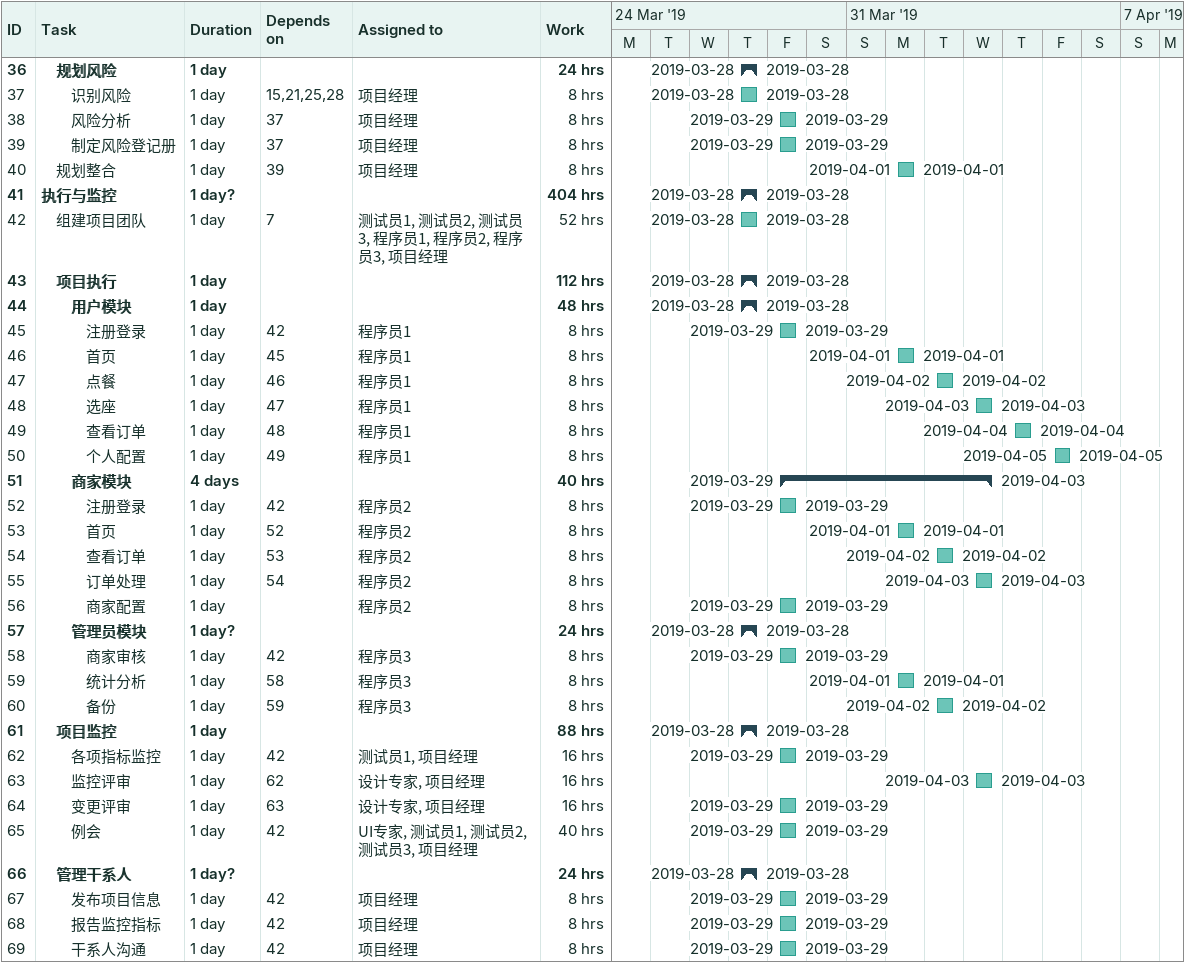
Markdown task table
| ID | Level | Task | Duration | Start | Finish | Predecessors | Resources | Work (h) |
|---|---|---|---|---|---|---|---|---|
| 36 | 2 | **规划风险** | 1d | 2019-03-28 | 2019-03-28 |  |  | 24 |
| 37 | 3 | 识别风险 | 1d | 2019-03-28 | 2019-03-28 | 15, 21, 25, 28 | 项目经理 | 8 |
| 38 | 3 | 风险分析 | 1d | 2019-03-29 | 2019-03-29 | 37 | 项目经理 | 8 |
| 39 | 3 | 制定风险登记册 | 1d | 2019-03-29 | 2019-03-29 | 37 | 项目经理 | 8 |
| 40 | 2 | 规划整合 | 1d | 2019-04-01 | 2019-04-01 | 39 | 项目经理 | 8 |
| 41 | 1 | **执行与监控** | 1d? | 2019-03-28 | 2019-03-28 |  |  | 404 |
| 42 | 2 | 组建项目团队 | 1d | 2019-03-28 | 2019-03-28 | 7 | 测试员1, 测试员2, 测试员3, 程序员1, 程序员2, 程序员3, 项目经理 | 52 |
| 43 | 2 | **项目执行** | 1d | 2019-03-28 | 2019-03-28 |  |  | 112 |
| 44 | 3 | **用户模块** | 1d | 2019-03-28 | 2019-03-28 |  |  | 48 |
| 45 | 4 | 注册登录 | 1d | 2019-03-29 | 2019-03-29 | 42 | 程序员1 | 8 |
| 46 | 4 | 首页 | 1d | 2019-04-01 | 2019-04-01 | 45 | 程序员1 | 8 |
| 47 | 4 | 点餐 | 1d | 2019-04-02 | 2019-04-02 | 46 | 程序员1 | 8 |
| 48 | 4 | 选座 | 1d | 2019-04-03 | 2019-04-03 | 47 | 程序员1 | 8 |
| 49 | 4 | 查看订单 | 1d | 2019-04-04 | 2019-04-04 | 48 | 程序员1 | 8 |
| 50 | 4 | 个人配置 | 1d | 2019-04-05 | 2019-04-05 | 49 | 程序员1 | 8 |
| 51 | 3 | **商家模块** | 4d | 2019-03-29 | 2019-04-03 |  |  | 40 |
| 52 | 4 | 注册登录 | 1d | 2019-03-29 | 2019-03-29 | 42 | 程序员2 | 8 |
| 53 | 4 | 首页 | 1d | 2019-04-01 | 2019-04-01 | 52 | 程序员2 | 8 |
| 54 | 4 | 查看订单 | 1d | 2019-04-02 | 2019-04-02 | 53 | 程序员2 | 8 |
| 55 | 4 | 订单处理 | 1d | 2019-04-03 | 2019-04-03 | 54 | 程序员2 | 8 |
| 56 | 4 | 商家配置 | 1d | 2019-03-29 | 2019-03-29 |  | 程序员2 | 8 |
| 57 | 3 | **管理员模块** | 1d? | 2019-03-28 | 2019-03-28 |  |  | 24 |
| 58 | 4 | 商家审核 | 1d | 2019-03-29 | 2019-03-29 | 42 | 程序员3 | 8 |
| 59 | 4 | 统计分析 | 1d | 2019-04-01 | 2019-04-01 | 58 | 程序员3 | 8 |
| 60 | 4 | 备份 | 1d | 2019-04-02 | 2019-04-02 | 59 | 程序员3 | 8 |
| 61 | 2 | **项目监控** | 1d | 2019-03-28 | 2019-03-28 |  |  | 88 |
| 62 | 3 | 各项指标监控 | 1d | 2019-03-29 | 2019-03-29 | 42 | 测试员1, 项目经理 | 16 |
| 63 | 3 | 监控评审 | 1d | 2019-04-03 | 2019-04-03 | 62 | 设计专家, 项目经理 | 16 |
| 64 | 3 | 变更评审 | 1d | 2019-03-29 | 2019-03-29 | 63 | 设计专家, 项目经理 | 16 |
| 65 | 3 | 例会 | 1d | 2019-03-29 | 2019-03-29 | 42 | UI专家, 测试员1, 测试员2, 测试员3, 项目经理 | 40 |
| 66 | 2 | **管理干系人** | 1d? | 2019-03-28 | 2019-03-28 |  |  | 24 |
| 67 | 3 | 发布项目信息 | 1d | 2019-03-29 | 2019-03-29 | 42 | 项目经理 | 8 |
| 68 | 3 | 报告监控指标 | 1d | 2019-03-29 | 2019-03-29 | 42 | 项目经理 | 8 |
| 69 | 3 | 干系人沟通 | 1d | 2019-03-29 | 2019-03-29 | 42 | 项目经理 | 8 |
